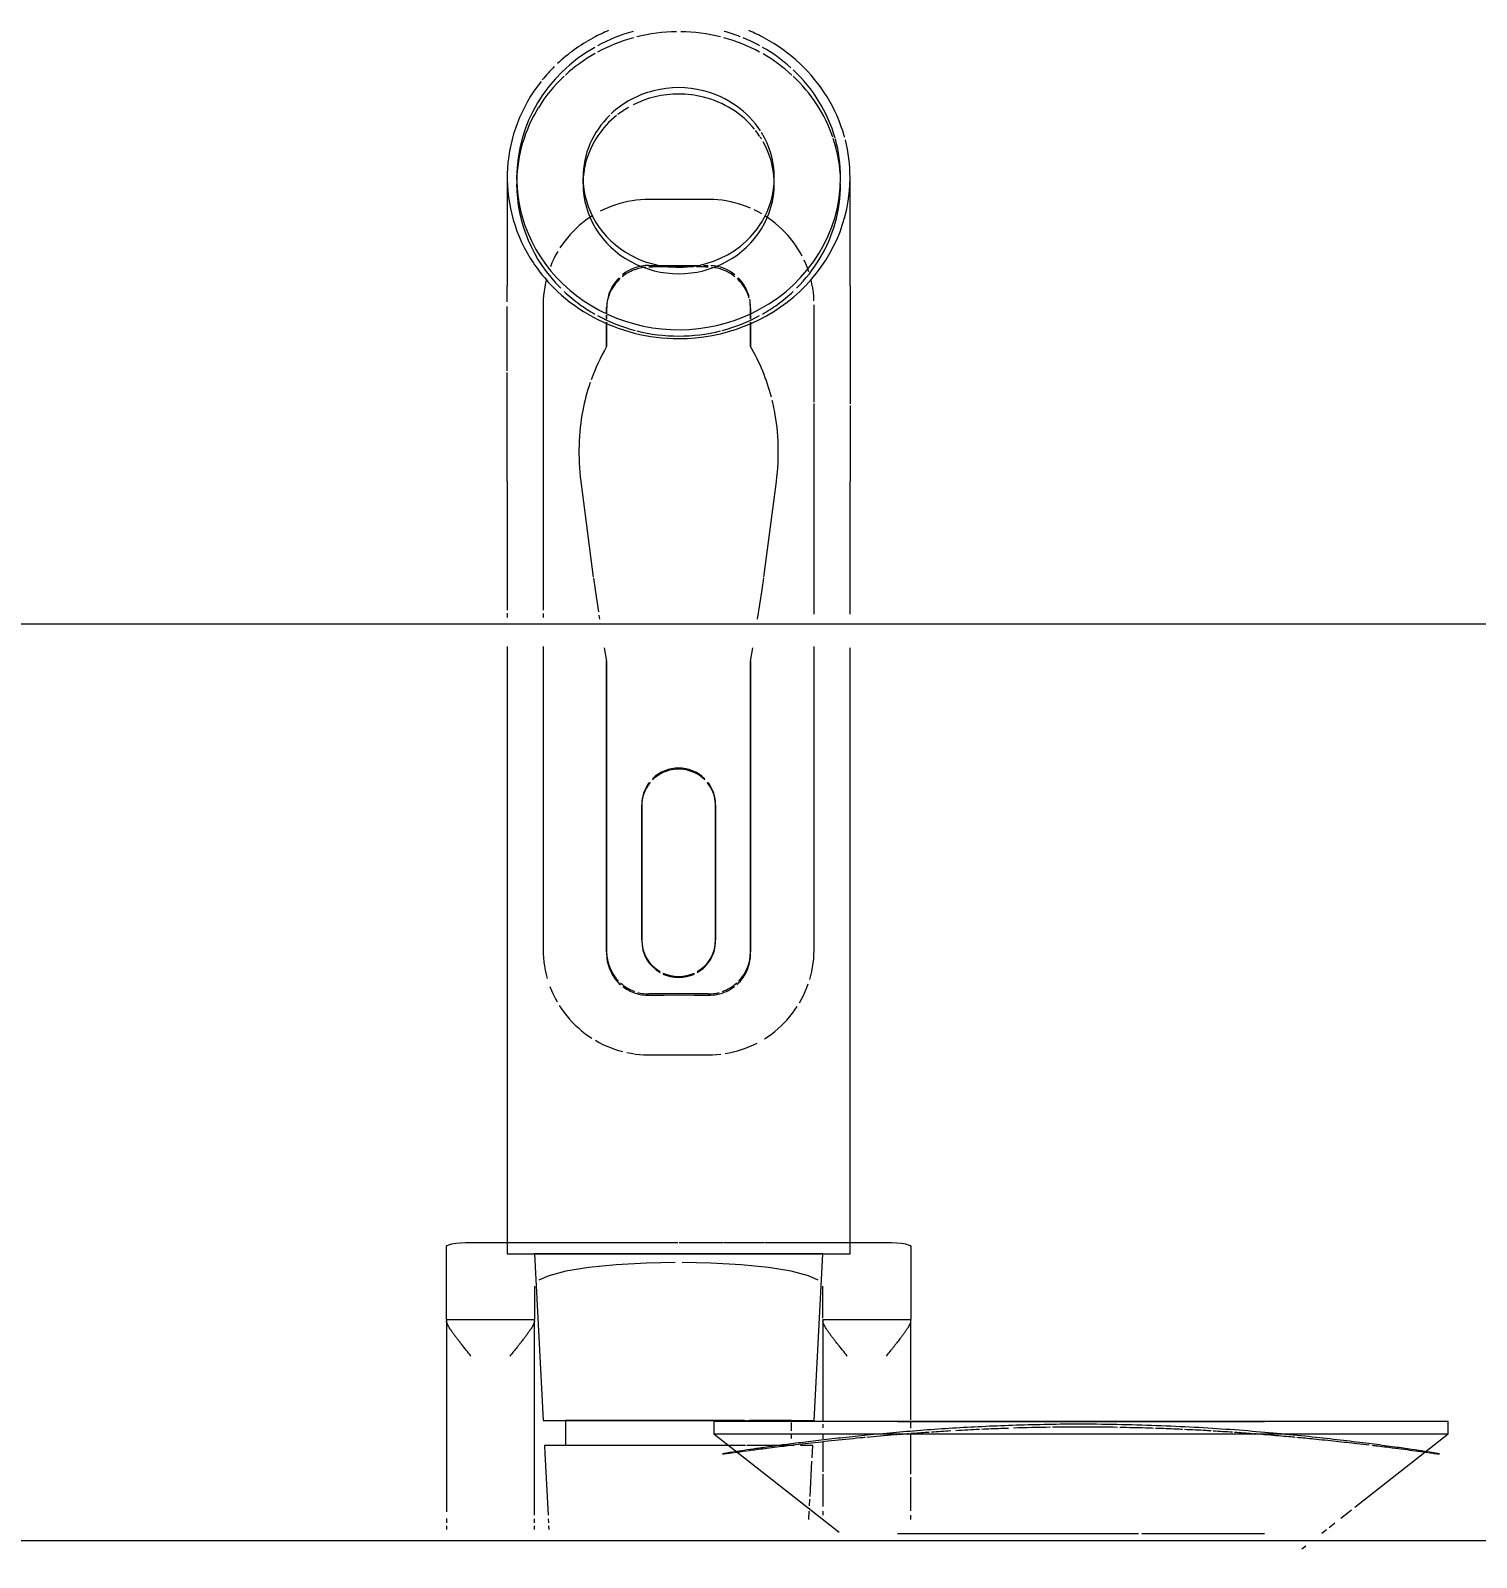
# Model space of a CAD drawing. Header units: metres. Extents: x 15 to 69.3, y -12.4 to 16.4.
# Drawn here: x 27.5395 to 27.6576, y 0.6752 to 0.7999 of the extents above; entities that cross this region are included whole.
import ezdxf

# ---------------------------------------------------------------- set-up
doc = ezdxf.new("R2010")
doc.units = ezdxf.units.M
for name, color, linetype, lineweight in [('A-ANNO-DIMS', 7, 'Continuous', 5), ('A-ANNO-DIMS-25', 7, 'Continuous', 5), ('P-SANR-FIXT', 7, 'Continuous', 5)]:
    doc.layers.add(name, color=color, linetype=linetype, lineweight=lineweight)
doc.styles.add('Century Gothic_4', font='GOTHIC.TTF', dxfattribs={"height": 0.0375})
doc.dimstyles.new('Setores_1_5_1', dxfattribs={"dimscale": 0.3048, "dimtxt": 0.039156, "dimasz": 0.260417, "dimexe": 0.19685, "dimexo": 0.123031, "dimgap": 0.143537, "dimtad": 1, "dimrnd": 0.01, "dimzin": 0, "dimdsep": 46, "dimtxsty": 'Century Gothic_4', "dimblk1": 'OBLIQUE', "dimblk2": 'OBLIQUE', "dimsah": 1, "dimcen": 0.09, "dimazin": 0, "dimtfac": 1, "dimtdec": 4, "dimtix": 1, "dimtmove": 0, "dimatfit": 3, "dimfxl": 1, "dimtvp": 1, "dimtolj": 1, "dimtzin": 0, "dimarcsym": 2})

# ---------------------------------------------------------------- blocks, each defined once
blk = doc.blocks.new('USO_ESG_Cuba lavatório retângular - Uso geral-3263039-AA')
at = {"layer": 'P-SANR-FIXT'}
for p, q in [((-13.19565, 0.75148), (-12.92054, 0.75148)), ((-13.19565, 0.67658), (-12.92054, 0.67658))]:
    blk.add_line(p, q, dxfattribs=at)
at = {"layer": 'P-SANR-FIXT', "color": 253, "true_color": 0xa6a6a6}
for p, q in [((-13.05781, 0.68631), (-13.05781, 0.68531)), ((-13.04544, 0.68631), (-13.05781, 0.68631)), ((-13.02781, 0.68631), (-13.04544, 0.68631)), ((-12.99781, 0.68631), (-13.02781, 0.68631)), ((-12.99781, 0.68531), (-12.99781, 0.68631)), ((-13.05781, 0.68531), (-13.04756, 0.67726)), ((-13.05781, 0.68531), (-13.05634, 0.68531)), ((-13.05634, 0.68531), (-13.02781, 0.68531)), ((-13.02781, 0.68531), (-12.99781, 0.68531)), ((-13.00545, 0.67931), (-12.99781, 0.68531)), ((-13.00659, 0.67841), (-13.00571, 0.6791)), ((-13.00813, 0.6772), (-13.00776, 0.67749)), ((-13.00754, 0.67766), (-13.00707, 0.67803)), ((-13.00978, 0.67591), (-13.00946, 0.67616))]:
    blk.add_line(p, q, dxfattribs=at)
at = {"layer": 'P-SANR-FIXT', "color": 254, "true_color": 0xdfdfdf}
for p, q in [((-13.05634, 0.68631), (-13.05781, 0.68631)), ((-13.04296, 0.68631), (-13.05634, 0.68631)), ((-13.04281, 0.68631), (-13.02781, 0.68631)), ((-13.04281, 0.68631), (-13.02781, 0.68631)), ((-13.02781, 0.68631), (-13.0172, 0.68631)), ((-13.02781, 0.68631), (-13.01281, 0.68631)), ((-13.00354, 0.68631), (-13.01266, 0.68631)), ((-12.99781, 0.68631), (-13.00354, 0.68631)), ((-13.19565, 0.67658), (-13.05681, 0.67658)), ((-13.03355, 0.67713), (-13.04281, 0.67713)), ((-13.03355, 0.67713), (-13.04281, 0.67713)), ((-13.02781, 0.67713), (-13.03355, 0.67713)), ((-13.02781, 0.67713), (-13.03355, 0.67713)), ((-13.02311, 0.67713), (-13.02781, 0.67713)), ((-13.02311, 0.67713), (-13.02781, 0.67713)), ((-13.01281, 0.67713), (-13.02284, 0.67713)), ((-12.99881, 0.67658), (-12.92054, 0.67658))]:
    blk.add_line(p, q, dxfattribs=at)
at = {"layer": 'P-SANR-FIXT', "color": 7, "true_color": 0xf3f3f3}
for p, q in [((-13.02781, 0.68631), (-13.04296, 0.68631)), ((-13.01266, 0.68631), (-13.02781, 0.68631)), ((-13.05781, 0.68531), (-13.04296, 0.68531)), ((-13.01266, 0.68531), (-12.99781, 0.68531)), ((-13.05681, 0.67658), (-13.05572, 0.67658)), ((-13.05543, 0.67658), (-13.04669, 0.67658)), ((-13.00892, 0.67658), (-13.00664, 0.67658)), ((-13.00659, 0.67658), (-12.99881, 0.67658))]:
    blk.add_line(p, q, dxfattribs=at)
at = {"layer": 'P-SANR-FIXT', "color": 7, "true_color": 0xfafafa}
for p, q in [((-13.0429, 0.68531), (-13.0424, 0.68531)), ((-13.04234, 0.68531), (-13.04183, 0.68531)), ((-13.04166, 0.68531), (-13.04019, 0.68531)), ((-13.03973, 0.68531), (-13.0385, 0.68531)), ((-13.03822, 0.68531), (-13.03601, 0.68531)), ((-13.03575, 0.68531), (-13.02781, 0.68531)), ((-13.02755, 0.68531), (-13.02201, 0.68531)), ((-13.02174, 0.68531), (-13.0196, 0.68531)), ((-13.01934, 0.68531), (-13.01712, 0.68531)), ((-13.01693, 0.68531), (-13.01543, 0.68531)), ((-13.01524, 0.68531), (-13.01378, 0.68531)), ((-13.01372, 0.68531), (-13.01322, 0.68531)), ((-13.01315, 0.68531), (-13.01266, 0.68531)), ((-13.04669, 0.67658), (-13.04316, 0.67658)), ((-13.04288, 0.67658), (-13.01273, 0.67658)), ((-13.01245, 0.67658), (-13.00892, 0.67658))]:
    blk.add_line(p, q, dxfattribs=at)
at = {"layer": 'P-SANR-FIXT', "color": 253, "true_color": 0xa6a6a6}
for points, knots in [([(-13.02781, 0.6861), (-13.02963, 0.68609), (-13.03227, 0.68604), (-13.03561, 0.68591), (-13.03882, 0.68574), (-13.04191, 0.68551), (-13.04478, 0.68524), (-13.04677, 0.68504), (-13.0486, 0.68484), (-13.05032, 0.68463), (-13.05187, 0.68444), (-13.05321, 0.68426), (-13.05436, 0.68409), (-13.05534, 0.68395), (-13.05612, 0.68383), (-13.05672, 0.68374), (-13.05707, 0.68367), (-13.05711, 0.68366), (-13.05682, 0.68369), (-13.05643, 0.68375), (-13.05619, 0.68378)], [0, 0, 0, 0, 0.0555556, 0.0833333, 0.1111111, 0.1666667, 0.1944444, 0.2222222, 0.25, 0.2777778, 0.3055556, 0.3333333, 0.3611111, 0.3888889, 0.4166667, 0.4444444, 0.4791667, 0.5138889, 0.5486111, 0.5800111, 0.5800111, 0.5800111, 0.5800111]), ([(-12.99943, 0.68378), (-12.99924, 0.68375), (-12.99886, 0.6837), (-12.99854, 0.68366), (-12.99851, 0.68367), (-12.99882, 0.68372), (-12.99969, 0.68386), (-13.00127, 0.6841), (-13.00337, 0.68439), (-13.00528, 0.68463), (-13.00745, 0.68489), (-13.01058, 0.68522), (-13.01519, 0.68565), (-13.02116, 0.68599), (-13.02553, 0.68608), (-13.02781, 0.6861)], [0.4199889, 0.4199889, 0.4199889, 0.4199889, 0.4444444, 0.4791667, 0.5138889, 0.5486111, 0.5833333, 0.6527778, 0.6875, 0.7222222, 0.7569444, 0.7916667, 0.8611111, 0.9305556, 1, 1, 1, 1])]:
    blk.add_open_spline(points, degree=3, knots=knots, dxfattribs=at)
at = {"layer": 'P-SANR-FIXT', "color": 254, "true_color": 0xdfdfdf}
for points, knots in [([(-13.05134, 0.6844), (-13.05102, 0.68444), (-13.05002, 0.68455), (-13.04821, 0.68476), (-13.04652, 0.68493), (-13.04556, 0.68502), (-13.04543, 0.68503)], [0.70464409, 0.70464409, 0.70464409, 0.70464409, 0.72222222, 0.75694444, 0.79166667, 0.7969354, 0.7969354, 0.7969354, 0.7969354]), ([(-13.01257, 0.68524), (-13.01197, 0.68519), (-13.01121, 0.68512), (-13.01048, 0.68506), (-13.01031, 0.68504)], [0.17182716, 0.17182716, 0.17182716, 0.17182716, 0.19444444, 0.20144726, 0.20144726, 0.20144726, 0.20144726]), ([(-13.01019, 0.68503), (-13.00972, 0.68499), (-13.00861, 0.68488), (-13.00696, 0.68471), (-13.00546, 0.68454), (-13.0046, 0.68444), (-13.00428, 0.6844)], [0.2030646, 0.2030646, 0.2030646, 0.2030646, 0.22222222, 0.25, 0.27777778, 0.29535591, 0.29535591, 0.29535591, 0.29535591]), ([(-13.05506, 0.68393), (-13.05469, 0.68398), (-13.05384, 0.68409), (-13.05263, 0.68424), (-13.0518, 0.68434), (-13.05158, 0.68437)], [0.61989092, 0.61989092, 0.61989092, 0.61989092, 0.65277778, 0.6875, 0.70021239, 0.70021239, 0.70021239, 0.70021239]), ([(-13.00404, 0.68437), (-13.00393, 0.68436), (-13.00334, 0.68429), (-13.00205, 0.68413), (-13.00107, 0.684), (-13.00055, 0.68393)], [0.29978761, 0.29978761, 0.29978761, 0.29978761, 0.30555556, 0.33333333, 0.38010908, 0.38010908, 0.38010908, 0.38010908]), ([(-13.00048, 0.68392), (-13.00041, 0.68391), (-13.00003, 0.68386), (-12.9997, 0.68382), (-12.99948, 0.68379)], [0.38217671, 0.38217671, 0.38217671, 0.38217671, 0.38888889, 0.41770524, 0.41770524, 0.41770524, 0.41770524])]:
    blk.add_open_spline(points, degree=3, knots=knots, dxfattribs=at)
for points in [[(-13.04531, 0.68504), (-13.04458, 0.68511), (-13.04382, 0.68518), (-13.04304, 0.68524)], [(-13.05611, 0.68379), (-13.05584, 0.68382), (-13.05551, 0.68387), (-13.05513, 0.68392)]]:
    blk.add_open_spline(points, degree=3, dxfattribs=at)
at = {"layer": 'P-SANR-FIXT', "color": 7, "true_color": 0xf3f3f3}
for points in [[(-13.04297, 0.68525), (-13.04281, 0.68526), (-13.04264, 0.68528), (-13.04247, 0.68529)], [(-13.0424, 0.68529), (-13.04223, 0.68531), (-13.04206, 0.68532), (-13.04188, 0.68533)], [(-13.04002, 0.68547), (-13.0395, 0.6855), (-13.03898, 0.68554), (-13.03845, 0.68557)], [(-13.03802, 0.68559), (-13.03739, 0.68563), (-13.03674, 0.68566), (-13.03609, 0.68569)], [(-13.03333, 0.6858), (-13.03234, 0.68583), (-13.03134, 0.68585), (-13.03031, 0.68587)], [(-13.03015, 0.68587), (-13.02938, 0.68588), (-13.0286, 0.68589), (-13.02781, 0.68589)], [(-13.02781, 0.68589), (-13.02679, 0.68589), (-13.0258, 0.68588), (-13.02482, 0.68586)], [(-13.01702, 0.68556), (-13.01648, 0.68553), (-13.01595, 0.68549), (-13.01543, 0.68546)], [(-13.01526, 0.68545), (-13.01477, 0.68541), (-13.0143, 0.68538), (-13.01382, 0.68534)], [(-13.01366, 0.68533), (-13.01349, 0.68532), (-13.01332, 0.6853), (-13.01314, 0.68529)], [(-13.01298, 0.68527), (-13.01284, 0.68526), (-13.0127, 0.68525), (-13.01257, 0.68524)]]:
    blk.add_open_spline(points, degree=3, dxfattribs=at)
for points, knots in [([(-13.0417, 0.68535), (-13.04126, 0.68538), (-13.04075, 0.68542), (-13.04024, 0.68545), (-13.04019, 0.68546)], [0.84486893, 0.84486893, 0.84486893, 0.84486893, 0.86111111, 0.86324095, 0.86324095, 0.86324095, 0.86324095]), ([(-13.03593, 0.6857), (-13.03541, 0.68572), (-13.03468, 0.68575), (-13.03394, 0.68578), (-13.03372, 0.68578)], [0.9129227, 0.9129227, 0.9129227, 0.9129227, 0.93055556, 0.93752051, 0.93752051, 0.93752051, 0.93752051]), ([(-13.02463, 0.68585), (-13.02392, 0.68584), (-13.023, 0.68582), (-13.0221, 0.68579), (-13.02189, 0.68578)], [0.03297028, 0.03297028, 0.03297028, 0.03297028, 0.05555556, 0.06247949, 0.06247949, 0.06247949, 0.06247949]), ([(-13.02173, 0.68578), (-13.02115, 0.68576), (-13.02041, 0.68573), (-13.01968, 0.6857), (-13.01952, 0.68569)], [0.06418825, 0.06418825, 0.06418825, 0.06418825, 0.08333333, 0.08896326, 0.08896326, 0.08896326, 0.08896326]), ([(-13.01935, 0.68568), (-13.01876, 0.68566), (-13.01803, 0.68562), (-13.01731, 0.68558), (-13.01717, 0.68557)], [0.09087866, 0.09087866, 0.09087866, 0.09087866, 0.11111111, 0.1161587, 0.1161587, 0.1161587, 0.1161587])]:
    blk.add_open_spline(points, degree=3, knots=knots, dxfattribs=at)
blk = doc.blocks.new('UT_Ducha higiênica - UT_Ducha higiênica-3615605-AA')
at = {"layer": 'P-SANR-FIXT', "color": 254, "true_color": 0xdfdfdf}
for p, q in [((-13.07467, 0.78793), (-13.07467, 0.77907)), ((-13.06849, 0.78793), (-13.06849, 0.78741)), ((-13.05286, 0.78741), (-13.05286, 0.78793)), ((-13.04667, 0.77907), (-13.04667, 0.78793)), ((-13.07467, 0.77894), (-13.07467, 0.77907)), ((-13.04667, 0.776), (-13.04667, 0.77555)), ((-13.07467, 0.77481), (-13.07467, 0.77529)), ((-13.07467, 0.77431), (-13.07467, 0.77481)), ((-13.07467, 0.7631), (-13.07467, 0.7526)), ((-13.04667, 0.75227), (-13.04667, 0.7631)), ((-13.07467, 0.75233), (-13.07467, 0.75199)), ((-13.07467, 0.74961), (-13.07467, 0.7)), ((-13.04667, 0.7), (-13.04667, 0.74952)), ((-13.07963, 0.69464), (-13.07963, 0.70061)), ((-13.07763, 0.70094), (-13.07467, 0.70094)), ((-13.07467, 0.7), (-13.0742, 0.7)), ((-13.0742, 0.7), (-13.06067, 0.7)), ((-13.07245, 0.7), (-13.07174, 0.68639)), ((-13.06067, 0.7), (-13.04667, 0.7)), ((-13.04961, 0.68639), (-13.0489, 0.7)), ((-13.04667, 0.70094), (-13.04372, 0.70094)), ((-13.04172, 0.70061), (-13.04172, 0.69464)), ((-13.07245, 0.69738), (-13.07245, 0.69464)), ((-13.0489, 0.69476), (-13.0489, 0.69738)), ((-13.07963, 0.69464), (-13.07963, 0.69459)), ((-13.07963, 0.69453), (-13.07963, 0.6837)), ((-13.07245, 0.69459), (-13.07245, 0.69464)), ((-13.07245, 0.68371), (-13.07245, 0.69453)), ((-13.0489, 0.69464), (-13.0489, 0.69459)), ((-13.0489, 0.69453), (-13.0489, 0.68631)), ((-13.04172, 0.69459), (-13.04172, 0.69464)), ((-13.04172, 0.68644), (-13.04172, 0.6945)), ((-13.07174, 0.68639), (-13.06067, 0.68639)), ((-13.0699, 0.68639), (-13.0699, 0.6844)), ((-13.06067, 0.68639), (-13.05514, 0.68639)), ((-13.05504, 0.68639), (-13.05109, 0.68639)), ((-13.05109, 0.68639), (-13.04961, 0.68639)), ((-13.07163, 0.68434), (-13.0716, 0.68371)), ((-13.06615, 0.68434), (-13.07163, 0.68434)), ((-13.06067, 0.68434), (-13.06602, 0.68434)), ((-13.05644, 0.68434), (-13.06067, 0.68434)), ((-13.05003, 0.67832), (-13.05, 0.679))]:
    blk.add_line(p, q, dxfattribs=at)
at = {"layer": 'P-SANR-FIXT', "color": 7, "true_color": 0xf3f3f3}
for p, q in [((-13.0631, 0.78614), (-13.06344, 0.78613)), ((-13.05825, 0.78614), (-13.0631, 0.78614)), ((-13.05418, 0.78512), (-13.05449, 0.78528)), ((-13.05388, 0.78495), (-13.05418, 0.78512)), ((-13.0533, 0.78458), (-13.05358, 0.78477)), ((-13.0631, 0.78075), (-13.05887, 0.78075)), ((-13.05865, 0.78075), (-13.05825, 0.78075)), ((-13.07174, 0.77761), (-13.07174, 0.77752)), ((-13.07174, 0.77752), (-13.07174, 0.7526)), ((-13.06655, 0.77731), (-13.06655, 0.77721)), ((-13.06655, 0.77687), (-13.06655, 0.77731)), ((-13.06655, 0.77721), (-13.06655, 0.77687)), ((-13.0548, 0.77721), (-13.0548, 0.77731)), ((-13.0548, 0.77724), (-13.0548, 0.77687)), ((-13.0548, 0.77687), (-13.0548, 0.77721)), ((-13.04961, 0.76958), (-13.04961, 0.77752)), ((-13.06655, 0.7761), (-13.06655, 0.77413)), ((-13.06655, 0.77413), (-13.06655, 0.7761)), ((-13.0548, 0.77413), (-13.0548, 0.7761)), ((-13.0548, 0.7761), (-13.0548, 0.77413)), ((-13.04961, 0.75227), (-13.04961, 0.76948)), ((-13.06867, 0.7631), (-13.06765, 0.75528)), ((-13.0537, 0.75528), (-13.05268, 0.7631)), ((-13.06763, 0.75519), (-13.0675, 0.75427)), ((-13.05385, 0.75427), (-13.05371, 0.75519)), ((-13.06749, 0.75424), (-13.06722, 0.75246)), ((-13.05422, 0.75185), (-13.05385, 0.75424)), ((-13.07174, 0.75232), (-13.07174, 0.75199)), ((-13.06718, 0.75218), (-13.06713, 0.75185)), ((-13.07174, 0.74961), (-13.07174, 0.72488)), ((-13.04961, 0.72488), (-13.04961, 0.74961)), ((-13.06674, 0.74952), (-13.06655, 0.74841)), ((-13.06655, 0.74841), (-13.06655, 0.72451)), ((-13.06655, 0.72468), (-13.06655, 0.74841)), ((-13.0548, 0.74841), (-13.0546, 0.74952)), ((-13.0548, 0.72451), (-13.0548, 0.74841)), ((-13.0548, 0.74841), (-13.0548, 0.72468)), ((-13.06369, 0.73668), (-13.06369, 0.73659)), ((-13.06369, 0.72567), (-13.06369, 0.73668)), ((-13.06369, 0.73659), (-13.06369, 0.72559)), ((-13.05766, 0.73659), (-13.05766, 0.73668)), ((-13.05766, 0.73668), (-13.05766, 0.72567)), ((-13.05766, 0.72559), (-13.05766, 0.73659)), ((-13.05825, 0.72124), (-13.0631, 0.72124)), ((-13.0631, 0.72114), (-13.06189, 0.72115)), ((-13.06185, 0.72115), (-13.06067, 0.72116)), ((-13.06067, 0.72116), (-13.0595, 0.72115)), ((-13.05946, 0.72115), (-13.05825, 0.72114)), ((-13.05457, 0.71708), (-13.05426, 0.71723)), ((-13.0631, 0.71626), (-13.05825, 0.71626)), ((-13.05756, 0.71629), (-13.05722, 0.71632)), ((-13.05553, 0.7167), (-13.05521, 0.71681)), ((-13.07467, 0.70094), (-13.0742, 0.70094)), ((-13.07467, 0.7), (-13.0725, 0.7)), ((-13.07419, 0.70094), (-13.07282, 0.70094)), ((-13.07279, 0.70094), (-13.0706, 0.70094)), ((-13.06067, 0.7), (-13.07245, 0.7)), ((-13.07057, 0.70094), (-13.06771, 0.70094)), ((-13.06767, 0.70094), (-13.06434, 0.70094)), ((-13.0643, 0.70094), (-13.06073, 0.70094)), ((-13.0489, 0.7), (-13.06067, 0.7)), ((-13.06062, 0.70094), (-13.05705, 0.70094)), ((-13.057, 0.70094), (-13.05368, 0.70094)), ((-13.05363, 0.70094), (-13.05078, 0.70094)), ((-13.05074, 0.70094), (-13.04855, 0.70094)), ((-13.04885, 0.7), (-13.04715, 0.7)), ((-13.04853, 0.70094), (-13.04715, 0.70094)), ((-13.04715, 0.7), (-13.04667, 0.7)), ((-13.04714, 0.70094), (-13.04667, 0.70094)), ((-13.07128, 0.69821), (-13.07208, 0.69786)), ((-13.07963, 0.69464), (-13.07245, 0.69464)), ((-13.07963, 0.69459), (-13.07963, 0.69453)), ((-13.07245, 0.69453), (-13.07245, 0.69459)), ((-13.0489, 0.69464), (-13.04172, 0.69464)), ((-13.0489, 0.69459), (-13.0489, 0.69453)), ((-13.04172, 0.69453), (-13.04172, 0.69459)), ((-13.07174, 0.68639), (-13.06999, 0.68639)), ((-13.06067, 0.68639), (-13.0699, 0.68639)), ((-13.05531, 0.68639), (-13.06067, 0.68639)), ((-13.05145, 0.68639), (-13.05488, 0.68639)), ((-13.05145, 0.68555), (-13.05145, 0.68622)), ((-13.05136, 0.68639), (-13.04961, 0.68639)), ((-13.0489, 0.6861), (-13.0489, 0.68579)), ((-13.05145, 0.68492), (-13.05145, 0.68531)), ((-13.0489, 0.68531), (-13.0489, 0.68491)), ((-13.07016, 0.68434), (-13.07163, 0.68434)), ((-13.06631, 0.68434), (-13.0699, 0.68434)), ((-13.06067, 0.68434), (-13.06615, 0.68434)), ((-13.05648, 0.68434), (-13.06067, 0.68434)), ((-13.0552, 0.68434), (-13.05644, 0.68434)), ((-13.05123, 0.68434), (-13.05511, 0.68434)), ((-13.04972, 0.68434), (-13.05073, 0.68434)), ((-13.04977, 0.68335), (-13.04972, 0.68434)), ((-13.0489, 0.68466), (-13.0489, 0.6822)), ((-13.04994, 0.68019), (-13.04979, 0.68307)), ((-13.0489, 0.68201), (-13.0489, 0.67936)), ((-13.04998, 0.67942), (-13.04995, 0.67996)), ((-13.0489, 0.679), (-13.0489, 0.67865))]:
    blk.add_line(p, q, dxfattribs=at)
at = {"layer": 'P-SANR-FIXT', "color": 7, "true_color": 0xfafafa}
for p, q in [((-13.06768, 0.78482), (-13.06797, 0.78464)), ((-13.05005, 0.78023), (-13.05016, 0.78055)), ((-13.06655, 0.77668), (-13.06655, 0.77636)), ((-13.06655, 0.77635), (-13.06655, 0.77668)), ((-13.0548, 0.77636), (-13.0548, 0.77687)), ((-13.0548, 0.77687), (-13.0548, 0.77635)), ((-13.0725, 0.7), (-13.07057, 0.7)), ((-13.06067, 0.7), (-13.07245, 0.7)), ((-13.07057, 0.7), (-13.0643, 0.7)), ((-13.0643, 0.7), (-13.06067, 0.7)), ((-13.06067, 0.7), (-13.05077, 0.7)), ((-13.0489, 0.7), (-13.06067, 0.7)), ((-13.05077, 0.7), (-13.04885, 0.7)), ((-13.06999, 0.68639), (-13.0662, 0.68639)), ((-13.06529, 0.68639), (-13.0699, 0.68639)), ((-13.0662, 0.68639), (-13.06067, 0.68639)), ((-13.06067, 0.68639), (-13.06529, 0.68639)), ((-13.06067, 0.68639), (-13.05514, 0.68639)), ((-13.05531, 0.68639), (-13.06067, 0.68639)), ((-13.05504, 0.68639), (-13.05136, 0.68639)), ((-13.05145, 0.68639), (-13.05488, 0.68639)), ((-13.04172, 0.68577), (-13.04172, 0.68631)), ((-13.04172, 0.68201), (-13.04172, 0.6853)), ((-13.06615, 0.68434), (-13.06997, 0.68434)), ((-13.06631, 0.68434), (-13.0699, 0.68434)), ((-13.06067, 0.68434), (-13.06615, 0.68434)), ((-13.06067, 0.68434), (-13.06602, 0.68434)), ((-13.05648, 0.68434), (-13.06067, 0.68434)), ((-13.05644, 0.68434), (-13.06067, 0.68434)), ((-13.05531, 0.68434), (-13.05648, 0.68434)), ((-13.05149, 0.68434), (-13.05496, 0.68434)), ((-13.04972, 0.68434), (-13.05073, 0.68434)), ((-13.04172, 0.67902), (-13.04172, 0.68176)), ((-13.04172, 0.6783), (-13.04172, 0.67865))]:
    blk.add_line(p, q, dxfattribs=at)
at = {"layer": 'P-SANR-FIXT', "color": 253, "true_color": 0xa6a6a6}
for p, q in [((-13.07963, 0.6837), (-13.07963, 0.67893)), ((-13.07245, 0.67865), (-13.07245, 0.68371)), ((-13.0716, 0.68371), (-13.07133, 0.67865)), ((-13.07963, 0.67839), (-13.07963, 0.67803)), ((-13.07963, 0.6778), (-13.07963, 0.67749)), ((-13.07245, 0.67803), (-13.07245, 0.67837)), ((-13.07245, 0.67749), (-13.07245, 0.67779)), ((-13.07132, 0.67837), (-13.0713, 0.67803)), ((-13.07129, 0.67779), (-13.07127, 0.67749))]:
    blk.add_line(p, q, dxfattribs=at)
at = {"layer": 'P-SANR-FIXT', "color": 7, "true_color": 0xfdfdfd}
for p, q in [((-13.05606, 0.68434), (-13.05648, 0.68434)), ((-13.0552, 0.68434), (-13.05644, 0.68434)), ((-13.05531, 0.68434), (-13.05606, 0.68434)), ((-13.05156, 0.68434), (-13.05511, 0.68434)), ((-13.05149, 0.68434), (-13.05496, 0.68434))]:
    blk.add_line(p, q, dxfattribs=at)
at = {"layer": 'P-SANR-FIXT', "color": 7, "true_color": 0xf3f3f3, "flags": 128}
for points in [[(-13.06344, 0.78613), (-13.06379, 0.78611), (-13.06413, 0.78608), (-13.06447, 0.78603), (-13.06481, 0.78597), (-13.06515, 0.78589), (-13.06548, 0.7858), (-13.06581, 0.7857), (-13.06614, 0.78559), (-13.06646, 0.78546), (-13.06677, 0.78532), (-13.06708, 0.78517)], [(-13.05644, 0.78595), (-13.05678, 0.78601), (-13.05712, 0.78607), (-13.05747, 0.7861), (-13.05781, 0.78613), (-13.05816, 0.78614), (-13.05825, 0.78614)], [(-13.0548, 0.78542), (-13.05512, 0.78555), (-13.05545, 0.78567), (-13.05577, 0.78578), (-13.05611, 0.78587), (-13.0564, 0.78594)], [(-13.06797, 0.78464), (-13.06825, 0.78444), (-13.06853, 0.78422), (-13.06879, 0.784), (-13.06905, 0.78377), (-13.06929, 0.78353), (-13.06953, 0.78328), (-13.06975, 0.78301), (-13.06997, 0.78274), (-13.07017, 0.78247), (-13.07037, 0.78218)], [(-13.05223, 0.78371), (-13.05249, 0.78394), (-13.05275, 0.78417), (-13.05302, 0.78438), (-13.0533, 0.78458)], [(-13.05093, 0.7821), (-13.05112, 0.78239), (-13.05132, 0.78267), (-13.05153, 0.78294), (-13.05176, 0.78321), (-13.05199, 0.78346), (-13.05223, 0.78371)], [(-13.05059, 0.7815), (-13.05075, 0.7818), (-13.05093, 0.7821)], [(-13.07055, 0.78189), (-13.07072, 0.78158), (-13.07087, 0.78128), (-13.07102, 0.78096), (-13.07115, 0.78064)], [(-13.05016, 0.78056), (-13.05029, 0.78088), (-13.05043, 0.78119)], [(-13.07147, 0.77966), (-13.07155, 0.77932), (-13.07161, 0.77898)], [(-13.04967, 0.77855), (-13.04972, 0.77889), (-13.04978, 0.77923), (-13.04986, 0.77957)], [(-13.07161, 0.77898), (-13.07166, 0.77864), (-13.0717, 0.7783), (-13.07173, 0.77796), (-13.07174, 0.77765)], [(-13.04962, 0.77786), (-13.04964, 0.77821), (-13.04967, 0.77855)], [(-13.07174, 0.72488), (-13.07173, 0.72454), (-13.07171, 0.72419)], [(-13.04997, 0.72241), (-13.04988, 0.72274), (-13.0498, 0.72308), (-13.04973, 0.72342), (-13.04968, 0.72376), (-13.04964, 0.7241), (-13.04962, 0.72444), (-13.04961, 0.72479), (-13.04961, 0.72488)], [(-13.07171, 0.72419), (-13.07168, 0.72385), (-13.07163, 0.72351), (-13.07157, 0.72317)], [(-13.07157, 0.72317), (-13.07149, 0.72283), (-13.0714, 0.7225)], [(-13.07118, 0.72184), (-13.07105, 0.72152), (-13.07091, 0.72121), (-13.07076, 0.7209), (-13.07059, 0.7206)], [(-13.0508, 0.72051), (-13.05063, 0.72082), (-13.05047, 0.72112), (-13.05033, 0.72144), (-13.0502, 0.72176), (-13.05008, 0.72207)], [(-13.07042, 0.7203), (-13.07023, 0.72001), (-13.07003, 0.71973), (-13.06981, 0.71946), (-13.06959, 0.71919)], [(-13.05366, 0.71758), (-13.05337, 0.71776), (-13.05309, 0.71796), (-13.05282, 0.71818), (-13.05256, 0.7184), (-13.0523, 0.71863), (-13.05205, 0.71887), (-13.05182, 0.71912), (-13.05159, 0.71939), (-13.05138, 0.71966), (-13.05117, 0.71993), (-13.05098, 0.72022)], [(-13.06959, 0.71919), (-13.06936, 0.71894), (-13.06911, 0.71869), (-13.06886, 0.71846), (-13.0686, 0.71823), (-13.06833, 0.71802), (-13.06805, 0.71782), (-13.06776, 0.71763)], [(-13.06747, 0.71745), (-13.06717, 0.71728), (-13.06686, 0.71712), (-13.06654, 0.71698)], [(-13.06654, 0.71698), (-13.06623, 0.71685), (-13.0659, 0.71673), (-13.06557, 0.71662), (-13.06524, 0.71653)], [(-13.0649, 0.71645), (-13.06456, 0.71639), (-13.06427, 0.71634)], [(-13.06422, 0.71633), (-13.06388, 0.7163), (-13.06353, 0.71627), (-13.06319, 0.71626), (-13.0631, 0.71626)], [(-13.05825, 0.71626), (-13.05791, 0.71627), (-13.05756, 0.71629)], [(-13.05687, 0.71637), (-13.05654, 0.71643), (-13.05622, 0.7165)], [(-13.0562, 0.71651), (-13.05586, 0.7166), (-13.05553, 0.7167)], [(-13.05521, 0.71681), (-13.05489, 0.71694), (-13.05457, 0.71708)], [(-13.06096, 0.6993), (-13.06329, 0.69925), (-13.06578, 0.69911), (-13.06801, 0.69888), (-13.06988, 0.69858), (-13.07128, 0.69821)], [(-13.04927, 0.69786), (-13.05007, 0.69821), (-13.05147, 0.69858), (-13.05333, 0.69888), (-13.05557, 0.69911), (-13.05805, 0.69925), (-13.06038, 0.6993)]]:
    blk.add_lwpolyline(points, dxfattribs=at)
at = {"layer": 'P-SANR-FIXT', "color": 254, "true_color": 0xdfdfdf, "flags": 128}
for points in [[(-13.07467, 0.77776), (-13.07467, 0.77809), (-13.07467, 0.7784), (-13.07467, 0.77868), (-13.07467, 0.77894)], [(-13.04667, 0.77907), (-13.04667, 0.77883), (-13.04667, 0.77856), (-13.04667, 0.77826), (-13.04667, 0.77794), (-13.04667, 0.77765)], [(-13.07467, 0.77529), (-13.07467, 0.77576), (-13.07467, 0.7762), (-13.07467, 0.77662), (-13.07467, 0.77702), (-13.07467, 0.7774)], [(-13.04667, 0.7776), (-13.04667, 0.77723), (-13.04667, 0.77684), (-13.04667, 0.77643), (-13.04667, 0.776)], [(-13.04667, 0.77555), (-13.04667, 0.77507), (-13.04667, 0.77458), (-13.04667, 0.77407)], [(-13.07467, 0.77213), (-13.07467, 0.7727), (-13.07467, 0.77325), (-13.07467, 0.77379), (-13.07467, 0.77431)], [(-13.04667, 0.77407), (-13.04667, 0.77354), (-13.04667, 0.773), (-13.04667, 0.77244), (-13.04667, 0.77186), (-13.04667, 0.77127), (-13.04667, 0.77067), (-13.04667, 0.77006), (-13.04667, 0.76943)], [(-13.07467, 0.7631), (-13.07467, 0.76378), (-13.07467, 0.76446), (-13.07467, 0.76513), (-13.07467, 0.7658), (-13.07467, 0.76647), (-13.07467, 0.76714), (-13.07467, 0.76779), (-13.07467, 0.76844), (-13.07467, 0.76909), (-13.07467, 0.76972), (-13.07467, 0.77034), (-13.07467, 0.77095), (-13.07467, 0.77154), (-13.07467, 0.77201)], [(-13.04667, 0.7693), (-13.04667, 0.76879), (-13.04667, 0.76815), (-13.04667, 0.7675), (-13.04667, 0.76684), (-13.04667, 0.76617)], [(-13.04667, 0.76617), (-13.04667, 0.7655), (-13.04667, 0.76482), (-13.04667, 0.76415), (-13.04667, 0.76347), (-13.04667, 0.7631)], [(-13.07963, 0.70061), (-13.07958, 0.70068), (-13.07943, 0.70075), (-13.07919, 0.70082), (-13.07888, 0.70087), (-13.0785, 0.70091), (-13.07807, 0.70093), (-13.07763, 0.70094)], [(-13.04372, 0.70094), (-13.04327, 0.70093), (-13.04285, 0.70091), (-13.04247, 0.70087), (-13.04215, 0.70082), (-13.04192, 0.70075), (-13.04177, 0.70068), (-13.04172, 0.70061)]]:
    blk.add_lwpolyline(points, dxfattribs=at)
at = {"layer": 'P-SANR-FIXT', "color": 254, "true_color": 0xdfdfdf}
for centre, major_axis, start_param, end_param in [((-13.06067, 0.78793), (0.014, 0), 1.992717, 2.092217), ((-13.06067, 0.78793), (0.01323, 0), 1.855643, 2.094395), ((-13.06067, 0.78741), (0.01323, 0), 1.583226, 1.832596), ((-13.06067, 0.78741), (0.01323, 0), 1.308997, 1.558367), ((-13.06067, 0.78793), (0.01323, 0), 1.180697, 1.285949), ((-13.06067, 0.78793), (0.014, 0), 1.049375, 1.148876), ((-13.06067, 0.78793), (0.01323, 0), 2.115726, 3.141593), ((-13.06067, 0.78793), (0.014, 0), 2.094395, 2.356194), ((-13.06067, 0.78741), (0.01323, 0), 1.852793, 2.094395), ((-13.06067, 0.78741), (0.01323, 0), 1.047198, 1.2888), ((-13.06067, 0.78793), (0.01323, 0), 1.047198, 1.160181), ((-13.06067, 0.78793), (0.01323, 0), 0.805014, 1.025867), ((-13.06067, 0.78793), (0.014, 0), 0.523599, 1.047198), ((-13.06067, 0.78741), (0.01323, 0), 2.111678, 2.344672), ((-13.06067, 0.78741), (0.01323, 0), 0.79692, 1.023099), ((-13.06067, 0.78793), (0.014, 0), 2.501952, 3.665191), ((-13.06067, 0.78741), (0.01323, 0), 2.356194, 2.617994), ((-13.06067, 0.78793), (0.014, 0), 2.382693, 2.490708), ((-13.06067, 0.78793), (0.01323, 0), 0.261799, 0.785398), ((-13.06067, 0.78741), (0.01323, 0), 0.312818, 0.785398), ((-13.06067, 0.78793), (0.00781, 0), 1.838808, 2.356194), ((-13.06067, 0.78793), (0.00781, 0), 1.308997, 1.832596), ((-13.06067, 0.78793), (0.00781, 0), 0.544092, 1.302785), ((-13.06067, 0.78741), (0.01323, 0), 2.61879, 3.12073), ((-13.06067, 0.78793), (0.014, 0), 0.261799, 0.523599), ((-13.06067, 0.78793), (0.00781, 0), 2.375163, 3.141593), ((-13.06067, 0.78793), (0.00781, 0), 0, 0.523599), ((-13.06067, 0.78741), (0.01323, 0), 0.020863, 0.302168), ((-13.06067, 0.78793), (0.01323, 0), 0, 0.25586), ((-13.06067, 0.78793), (0.014, 0), 0.25299, 0.261799), ((-13.06067, 0.78793), (0.014, 0), 0, 0.235601), ((-13.06067, 0.78793), (0.01323, 0), 3.141593, 3.403392), ((-13.06067, 0.78793), (0.00781, 0), 3.141593, 4.18879), ((-13.06067, 0.78741), (0.00781, 0), 3.141593, 4.18879), ((-13.06067, 0.78741), (0.00781, 0), 4.18879, 6.283185), ((-13.06067, 0.78793), (-0.014, 0), 1.570796, 3.141593), ((-13.06067, 0.78793), (-0.01323, 0), 2.094395, 3.141593), ((-13.06067, 0.78793), (0.00781, 0), 5.759587, 6.283185), ((-13.06067, 0.78793), (0.01323, 0), 3.403392, 5.235988), ((-13.06067, 0.78793), (0.00781, 0), 5.497787, 5.759587), ((-13.06067, 0.78793), (0.00781, 0), 4.18879, 5.497787), ((-13.06067, 0.78793), (0.014, 0), 3.665191, 3.926991), ((-13.06067, 0.78793), (0.014, 0), 3.926991, 4.45059), ((-13.06067, 0.78793), (0.014, 0), 4.45059, 4.712389)]:
    blk.add_ellipse(centre, major_axis=major_axis, ratio=0.939693, start_param=start_param, end_param=end_param, dxfattribs=at)
at = {"layer": 'P-SANR-FIXT', "color": 7, "true_color": 0xf3f3f3}
for centre, major_axis, ratio, start_param, end_param in [((-13.06067, 0.78741), (0.00781, 0), 0.939693, 1.570796, 2.067576), ((-13.06067, 0.78741), (0.00781, 0), 0.939693, 2.12419, 2.25923), ((-13.06067, 0.78741), (0.00781, 0), 0.939693, 0.653091, 1.308997), ((-13.06067, 0.78741), (0.00781, 0), 0.939693, 2.27915, 2.879793), ((-13.06067, 0.78741), (0.00781, 0), 0.939693, 0.554566, 0.634796), ((-13.06067, 0.78741), (0.00781, 0), 0.939693, 0.035343, 0.488256), ((-13.06067, 0.78741), (0.00781, 0), 0.939693, 2.879793, 3.094195), ((-13.06067, 0.78741), (0.01323, 0), 0.939693, 3.141593, 3.897486), ((-13.06067, 0.78741), (0.01323, 0), 0.939693, 6.021386, 6.283185), ((-13.06067, 0.78741), (0.01323, 0), 0.939693, 5.527292, 6.021386), ((-13.0631, 0.77731), (0.00345, 0), 0.996601, 2.356194, 2.879793), ((-13.0631, 0.77731), (0.00345, 0), 0.996601, 1.570796, 2.250742), ((-13.05825, 0.77731), (0.00345, 0), 0.996601, 0.890851, 1.509607), ((-13.05825, 0.77731), (0.00345, 0), 0.996601, 0.261799, 0.785398), ((-13.06067, 0.78741), (0.01323, 0), 0.939693, 3.926991, 4.055618), ((-13.06067, 0.78741), (0.01323, 0), 0.939693, 5.36916, 5.497787), ((-13.06067, 0.78741), (0.01323, 0), 0.939693, 4.055675, 4.167927), ((-13.0631, 0.77731), (0.00345, 0), 0.996601, 2.93988, 3.141593), ((-13.05825, 0.77731), (0.00345, 0), 0.996601, 0, 0.201713), ((-13.06067, 0.78741), (0.01323, 0), 0.939693, 5.256851, 5.369103), ((-13.06067, 0.78741), (0.01323, 0), 0.939693, 4.18879, 4.43979), ((-13.06067, 0.78741), (0.01323, 0), 0.939693, 4.984988, 5.235988), ((-13.06067, 0.78741), (0.01323, 0), 0.939693, 4.45059, 4.974188), ((-13.06067, 0.73668), (0.00302, 0), 0.996601, 0.785398, 2.356194), ((-13.06067, 0.73659), (0.00302, 0), 0.996601, 0.785398, 2.094395), ((-13.06067, 0.73659), (0.00302, 0), 0.996601, 2.453777, 3.141593), ((-13.06067, 0.73668), (0.00302, 0), 0.996601, 2.488416, 3.141593), ((-13.06067, 0.73659), (0.00302, 0), 0.996601, 2.094395, 2.356194), ((-13.06067, 0.73659), (0.00302, 0), 0.996601, 0.523599, 0.687816), ((-13.06067, 0.73668), (0.00302, 0), 0.996601, 0, 0.653177), ((-13.06067, 0.73659), (0.00302, 0), 0.996601, 0, 0.523599), ((-13.0631, 0.72468), (0.00345, 0), 0.996601, 3.141593, 3.913084), ((-13.06067, 0.72567), (0.00302, 0), 0.996601, 3.141593, 4.18879), ((-13.06067, 0.72559), (0.00302, 0), 0.996601, 3.141593, 4.18879), ((-13.06067, 0.72567), (0.00302, 0), 0.996601, 5.235988, 6.283185), ((-13.06067, 0.72559), (0.00302, 0), 0.996601, 5.759587, 6.283185), ((-13.05825, 0.72468), (0.00345, 0), 0.996601, 5.511694, 6.283185), ((-13.06067, 0.72559), (0.00302, 0), 0.996601, 5.235988, 5.759587), ((-13.06067, 0.72567), (0.00302, 0), 0.996601, 4.27171, 5.153068), ((-13.06067, 0.72559), (0.00302, 0), 0.996601, 4.273398, 5.15138), ((-13.0631, 0.72468), (0.00345, 0), 0.996601, 3.97364, 4.366259), ((-13.0631, 0.72468), (0.00345, 0), 0.996601, 4.45059, 4.712389), ((-13.05825, 0.72468), (0.00345, 0), 0.996601, 4.712389, 4.974188), ((-13.05825, 0.72468), (0.00345, 0), 0.996601, 5.058519, 5.451138)]:
    blk.add_ellipse(centre, major_axis=major_axis, ratio=ratio, start_param=start_param, end_param=end_param, dxfattribs=at)
at = {"layer": 'P-SANR-FIXT', "color": 7, "true_color": 0xfafafa}
for start_param, end_param in [(1.308997, 1.570796), (0.523599, 0.546437)]:
    blk.add_ellipse((-13.06067, 0.78741), major_axis=(0.00781, 0), ratio=0.939693, start_param=start_param, end_param=end_param, dxfattribs=at)
at = {"layer": 'P-SANR-FIXT', "color": 7, "true_color": 0xf3f3f3}
for points, knots in [([(-13.06545, 0.77967), (-13.06559, 0.77954), (-13.06589, 0.77921), (-13.06626, 0.77862), (-13.06642, 0.77815), (-13.06647, 0.77792)], [-0.5298485, -0.5298485, -0.5298485, -0.5298485, -0.4285714, -0.2857143, -0.1428571, -0.1428571, -0.1428571, -0.1428571]), ([(-13.06452, 0.78029), (-13.06461, 0.78025), (-13.06488, 0.78011), (-13.06513, 0.77994), (-13.06528, 0.77982)], [-0.7321429, -0.7321429, -0.7321429, -0.7321429, -0.6785714, -0.5714286, -0.5714286, -0.5714286, -0.5714286]), ([(-13.06336, 0.7806), (-13.06366, 0.78057), (-13.06406, 0.78048), (-13.06443, 0.78033), (-13.06452, 0.78029)], [-0.9524695, -0.9524695, -0.9524695, -0.9524695, -0.7857143, -0.7321429, -0.7321429, -0.7321429, -0.7321429]), ([(-13.05607, 0.77982), (-13.05627, 0.77998), (-13.05672, 0.78027), (-13.05739, 0.78051), (-13.05782, 0.78058), (-13.05799, 0.7806)], [-0.4285714, -0.4285714, -0.4285714, -0.4285714, -0.2857143, -0.1428571, -0.0475939, -0.0475939, -0.0475939, -0.0475939]), ([(-13.05491, 0.77806), (-13.05493, 0.77813), (-13.05506, 0.77855), (-13.05537, 0.77912), (-13.05576, 0.77954), (-13.05589, 0.77967)], [-0.8295321, -0.8295321, -0.8295321, -0.8295321, -0.7857143, -0.5714286, -0.4704988, -0.4704988, -0.4704988, -0.4704988]), ([(-13.06789, 0.77118), (-13.06815, 0.77044), (-13.06883, 0.76787), (-13.06891, 0.76512), (-13.06867, 0.7631)], [-0.7118625, -0.7118625, -0.7118625, -0.7118625, -0.5, 0, 0, 0, 0]), ([(-13.05268, 0.7631), (-13.05244, 0.76512), (-13.0525, 0.76735), (-13.05296, 0.76945), (-13.05303, 0.76972)], [-1, -1, -1, -1, -0.5, -0.4243582, -0.4243582, -0.4243582, -0.4243582]), ([(-13.05557, 0.72236), (-13.05544, 0.72251), (-13.05523, 0.72283), (-13.0549, 0.72353), (-13.0548, 0.72411), (-13.0548, 0.72451)], [0.5714286, 0.5714286, 0.5714286, 0.5714286, 0.6785714, 0.7857143, 1, 1, 1, 1]), ([(-13.05825, 0.72114), (-13.05773, 0.72113), (-13.05697, 0.72129), (-13.05632, 0.72168), (-13.05611, 0.72184)], [0, 0, 0, 0, 0.2857143, 0.4285714, 0.4285714, 0.4285714, 0.4285714])]:
    blk.add_open_spline(points, degree=3, knots=knots, dxfattribs=at)
for points in [[(-13.06067, 0.78063), (-13.06108, 0.78063), (-13.06189, 0.78063), (-13.0627, 0.78062), (-13.0631, 0.78061)], [(-13.05946, 0.78063), (-13.05986, 0.78063), (-13.06027, 0.78063), (-13.06067, 0.78063)], [(-13.05825, 0.78061), (-13.05857, 0.78062), (-13.05889, 0.78062), (-13.05921, 0.78062)], [(-13.06652, 0.77765), (-13.06654, 0.7775), (-13.06655, 0.77736), (-13.06655, 0.77721)], [(-13.0548, 0.77721), (-13.0548, 0.77736), (-13.05481, 0.7775), (-13.05483, 0.77765)], [(-13.06655, 0.77413), (-13.06706, 0.77325), (-13.06748, 0.77233), (-13.06782, 0.7714)], [(-13.05309, 0.76998), (-13.05347, 0.77142), (-13.05404, 0.77281), (-13.0548, 0.77413)], [(-13.06655, 0.72451), (-13.06655, 0.72425), (-13.06649, 0.72373), (-13.06622, 0.72299), (-13.06594, 0.72256), (-13.06578, 0.72236)], [(-13.06578, 0.72236), (-13.06567, 0.72223), (-13.06555, 0.7221), (-13.06542, 0.72199)], [(-13.05593, 0.72199), (-13.0558, 0.7221), (-13.05568, 0.72223), (-13.05557, 0.72236)], [(-13.06523, 0.72184), (-13.06493, 0.72161), (-13.06425, 0.72125), (-13.06349, 0.72113), (-13.0631, 0.72114)]]:
    blk.add_open_spline(points, degree=3, dxfattribs=at)
at = {"layer": 'P-SANR-FIXT', "color": 254, "true_color": 0xdfdfdf}
for points, knots in [([(-13.07763, 0.69166), (-13.07776, 0.69182), (-13.07802, 0.69214), (-13.07833, 0.69253), (-13.07857, 0.69284), (-13.07875, 0.69307), (-13.07892, 0.69329), (-13.07908, 0.69351), (-13.07923, 0.69372), (-13.07936, 0.69391), (-13.07947, 0.6941), (-13.07959, 0.69432), (-13.07963, 0.69445), (-13.07963, 0.69453)], [0, 0, 0, 0, 0.142857, 0.285714, 0.357143, 0.428571, 0.5, 0.571429, 0.642857, 0.714286, 0.785714, 0.857143, 1, 1, 1, 1]), ([(-13.07245, 0.69453), (-13.07245, 0.69445), (-13.07249, 0.69432), (-13.0726, 0.6941), (-13.07272, 0.69391), (-13.07285, 0.69372), (-13.073, 0.69351), (-13.07316, 0.69329), (-13.07335, 0.69303), (-13.07355, 0.69278), (-13.07373, 0.69255), (-13.07401, 0.6922), (-13.07425, 0.6919), (-13.07445, 0.69166)], [0, 0, 0, 0, 0.142857, 0.214286, 0.285714, 0.357143, 0.428571, 0.5, 0.571429, 0.678571, 0.732143, 0.785714, 1, 1, 1, 1]), ([(-13.0469, 0.69166), (-13.04703, 0.69182), (-13.04729, 0.69214), (-13.0476, 0.69253), (-13.04785, 0.69284), (-13.04802, 0.69307), (-13.04819, 0.69329), (-13.04835, 0.69351), (-13.0485, 0.69372), (-13.04863, 0.69391), (-13.04874, 0.6941), (-13.04886, 0.69432), (-13.0489, 0.69445), (-13.0489, 0.69453)], [0, 0, 0, 0, 0.142857, 0.285714, 0.357143, 0.428571, 0.5, 0.571429, 0.642857, 0.714286, 0.785714, 0.857143, 1, 1, 1, 1]), ([(-13.04199, 0.69391), (-13.04203, 0.69385), (-13.04212, 0.69372), (-13.04227, 0.69351), (-13.04243, 0.69329), (-13.04262, 0.69303), (-13.04277, 0.69284), (-13.04286, 0.69273)], [0.2857143, 0.2857143, 0.2857143, 0.2857143, 0.3571429, 0.4285714, 0.5, 0.5714286, 0.6785714, 0.6785714, 0.6785714, 0.6785714]), ([(-13.04172, 0.69453), (-13.04172, 0.69445), (-13.04176, 0.69432), (-13.04188, 0.6941), (-13.04195, 0.69398), (-13.04199, 0.69391)], [0, 0, 0, 0, 0.1428571, 0.2142857, 0.2857143, 0.2857143, 0.2857143, 0.2857143]), ([(-13.04286, 0.69273), (-13.04291, 0.69267), (-13.043, 0.69255), (-13.04328, 0.6922), (-13.04353, 0.6919), (-13.04372, 0.69166)], [0.6785714, 0.6785714, 0.6785714, 0.6785714, 0.7321429, 0.7857143, 1, 1, 1, 1])]:
    blk.add_open_spline(points, degree=3, knots=knots, dxfattribs=at)
blk = doc.blocks.new('DIMBLOCK26-AA')
at = {"layer": 'A-ANNO-DIMS-25'}
for p, q in [((27.67247, 0.93966), (27.67247, 0.99966)), ((27.97247, 0.93966), (27.97247, 0.99966)), ((27.67247, 0.93966), (27.97247, 0.93966)), ((27.67247, 0.93966), (27.67247, 0.83858)), ((27.97247, 0.93966), (27.97247, 0.8205))]:
    blk.add_line(p, q, dxfattribs=at)
at = {"layer": 'A-ANNO-DIMS-25', "lineweight": 25}
for p, q in [((27.67247, 0.93966), (27.71216, 0.97935)), ((27.97247, 0.93966), (28.01216, 0.97935)), ((27.67247, 0.93966), (27.63278, 0.89997)), ((27.97247, 0.93966), (27.93278, 0.89997))]:
    blk.add_line(p, q, dxfattribs=at)
at = {"layer": 'A-ANNO-DIMS-25', "color": 0, "insert": (27.73981, 1.03148), "char_height": 0.0375, "width": 0.198392, "attachment_point": 1, "line_spacing_factor": 0.984502, "style": 'Century Gothic_4'}
blk.add_mtext('0,30 m', dxfattribs=at)
blk = doc.blocks.new('_Oblique')
at = {"color": 0, "linetype": 'ByBlock', "lineweight": -2}
blk.add_line((-0.5, -0.5), (0.5, 0.5), dxfattribs=at)
blk = doc.blocks.new('DIMBLOCK27-AA')
at = {"layer": 'A-ANNO-DIMS-25', "lineweight": 25}
for p, q in [((28.27531, 1.8), (28.23563, 1.83969)), ((28.27531, 1.8), (28.315, 1.76031)), ((28.27531, 0), (28.23563, 0.03969)), ((28.27531, 0), (28.315, -0.03969))]:
    blk.add_line(p, q, dxfattribs=at)
at = {"layer": 'A-ANNO-DIMS-25'}
for p, q in [((28.27531, 1.8), (27.30197, 1.8)), ((28.27531, 1.8), (28.27531, 0)), ((28.27531, 1.8), (28.33531, 1.8)), ((28.27531, 0), (28.21531, 0)), ((28.27531, 0), (28.29394, 0))]:
    blk.add_line(p, q, dxfattribs=at)
at = {"layer": 'A-ANNO-DIMS-25', "color": 0, "insert": (28.1835, 0.81734), "char_height": 0.0375, "width": 0.198392, "attachment_point": 1, "rotation": 90, "line_spacing_factor": 0.984502, "style": 'Century Gothic_4'}
blk.add_mtext('1,80 m', dxfattribs=at)

msp = doc.modelspace()

# ---------------------------------------------------------------- block references
at = {"layer": 'P-SANR-FIXT', "color": 254, "true_color": 0xdfdfdf}
msp.add_blockref('UT_Ducha higiênica - UT_Ducha higiênica-3615605-AA', (40.65314, 0), dxfattribs=at)
at = {"layer": 'P-SANR-FIXT', "color": 253, "true_color": 0xa6a6a6}
msp.add_blockref('USO_ESG_Cuba lavatório retângular - Uso geral-3263039-AA', (40.65314, 0), dxfattribs=at)

# ---------------------------------------------------------------- dimensions: what is measured, and where the dimension line sits
at = {"layer": 'A-ANNO-DIMS'}
dim = msp.add_linear_dim(base=(28.27531, 0), p1=(27.26447, 1.8), p2=(28.33144, 0), angle=90, dimstyle='Setores_1_5_1', override={"dimpost": '<>', "dimfxl": 2.092467}, dxfattribs=at)
dim.commit()
dim.dimension.update_dxf_attribs({"geometry": 'DIMBLOCK27-AA', "text_midpoint": (28.21187, 0.9)})
dim = msp.add_linear_dim(base=(27.97247, 0.93966), p1=(27.67247, 0.80108), p2=(27.97247, 0.783), dimstyle='Setores_1_5_1', override={"dimpost": '<>', "dimfxl": 0.300544}, dxfattribs=at)
dim.commit()
dim.dimension.update_dxf_attribs({"geometry": 'DIMBLOCK26-AA', "text_midpoint": (27.82247, 1.00311)})

doc.saveas('drawing.dxf')
